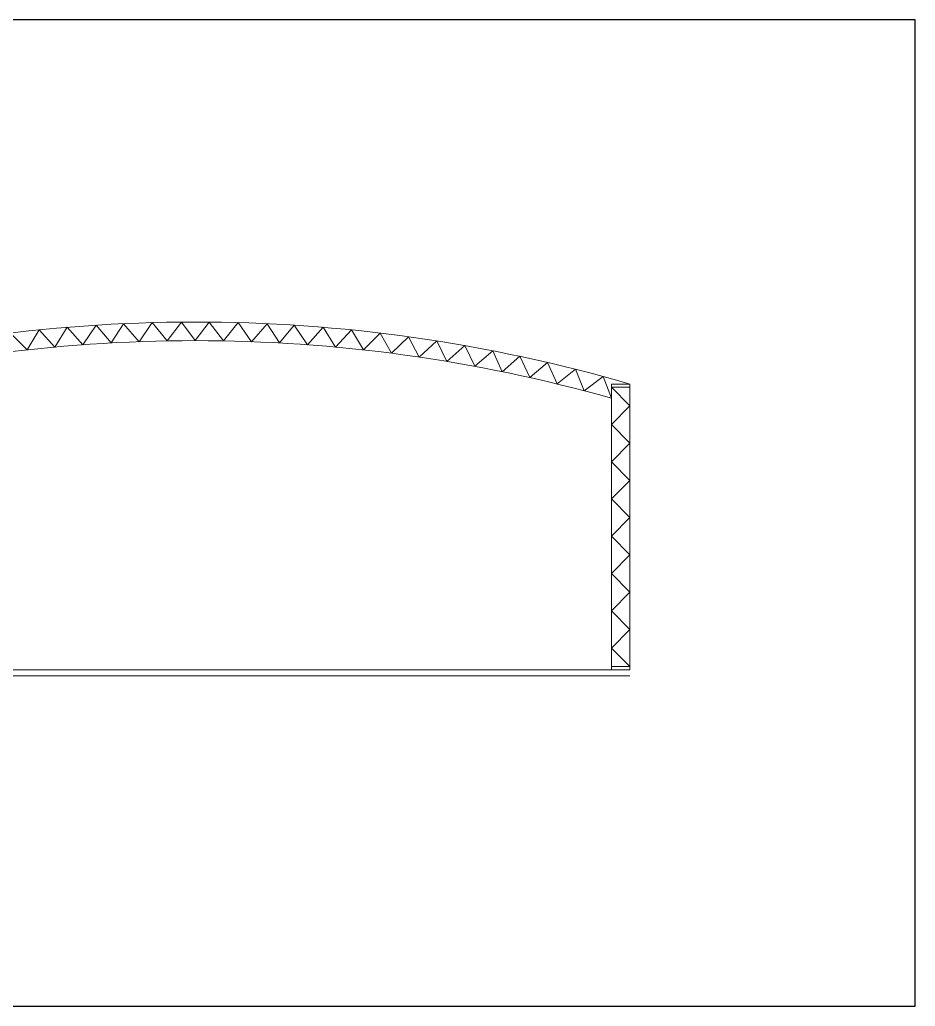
# Model space of a CAD drawing. Header units: millimetres. Extents: x 265 to 899, y -203 to 32.
# Drawn here: x 768.39 to 782.81, y -106.68 to -90.79 of the extents above; entities that cross this region are included whole.
import ezdxf

# ---------------------------------------------------------------- set-up
doc = ezdxf.new("R2010")
doc.units = ezdxf.units.MM
doc.header["$LTSCALE"] = 0.1
doc.header["$MEASUREMENT"] = 0
doc.layers.add('00_EST_EXISTENTE', color=8, linetype='Continuous', lineweight=20, transparency=0.5)
doc.layers.add('00_EST_NoImprimir', color=1, linetype='Continuous', plot=False)
doc.layers.add('00_EST_Piso', color=7, linetype='Continuous', lineweight=20)

msp = doc.modelspace()

# ---------------------------------------------------------------- linework, layer by layer
at = {"layer": '00_EST_EXISTENTE'}
for p, q in [((777.916, -101.256), (777.916, -96.656)), ((778.216, -96.656), (777.918, -96.656)), ((778.216, -96.706), (777.918, -96.706)), ((778.216, -101.256), (778.216, -96.656)), ((778.215, -101.256), (777.916, -101.256)), ((778.216, -101.206), (777.918, -101.206))]:
    msp.add_line(p, q, dxfattribs=at)
for points in [[(768.243, -95.834), (768.509, -96.105), (768.702, -95.783), (768.959, -96.06), (769.158, -95.741), (769.41, -96.022), (769.623, -95.707), (769.861, -95.993), (770.062, -95.683), (770.313, -95.973), (770.525, -95.666), (770.765, -95.96), (770.996, -95.657), (771.218, -95.956)], [(777.918, -96.882), (777.783, -96.534), (777.481, -96.763), (777.337, -96.417), (777.043, -96.653), (776.89, -96.308), (776.602, -96.55), (776.442, -96.208), (776.16, -96.456), (776.007, -96.119), (775.716, -96.369), (775.557, -96.036), (775.27, -96.291), (775.105, -95.96), (774.823, -96.221), (774.651, -95.893), (774.375, -96.159), (774.192, -95.834), (773.926, -96.105), (773.733, -95.783), (773.476, -96.06), (773.277, -95.741), (773.025, -96.022), (772.812, -95.707), (772.574, -95.993), (772.374, -95.683), (772.122, -95.973), (771.91, -95.666), (771.67, -95.96), (771.439, -95.657), (771.218, -95.956)], [(778.216, -101.206), (777.918, -100.906), (778.216, -100.606), (777.918, -100.306), (778.216, -100.006), (777.918, -99.706), (778.216, -99.406), (777.918, -99.106), (778.216, -98.806), (777.918, -98.506), (778.216, -98.206), (777.918, -97.906), (778.216, -97.606), (777.918, -97.306), (778.216, -97.006), (777.918, -96.706)]]:
    msp.add_lwpolyline(points, dxfattribs=at)
for radius, start, end in [(25, 73.7398, 106.3551), (24.7, 74.261, 105.739)]:
    msp.add_arc((771.216, -120.656), radius, start, end, dxfattribs=at)
at = {"layer": '00_EST_NoImprimir'}
msp.add_lwpolyline([(745.404, -106.675), (782.809, -106.675), (782.809, -90.788), (745.404, -90.788)], close=True, dxfattribs=at)
at = {"layer": '00_EST_Piso'}
for p, q in [((752.216, -101.256), (778.216, -101.256)), ((752.816, -101.356), (778.216, -101.356))]:
    msp.add_line(p, q, dxfattribs=at)

doc.saveas('drawing.dxf')
